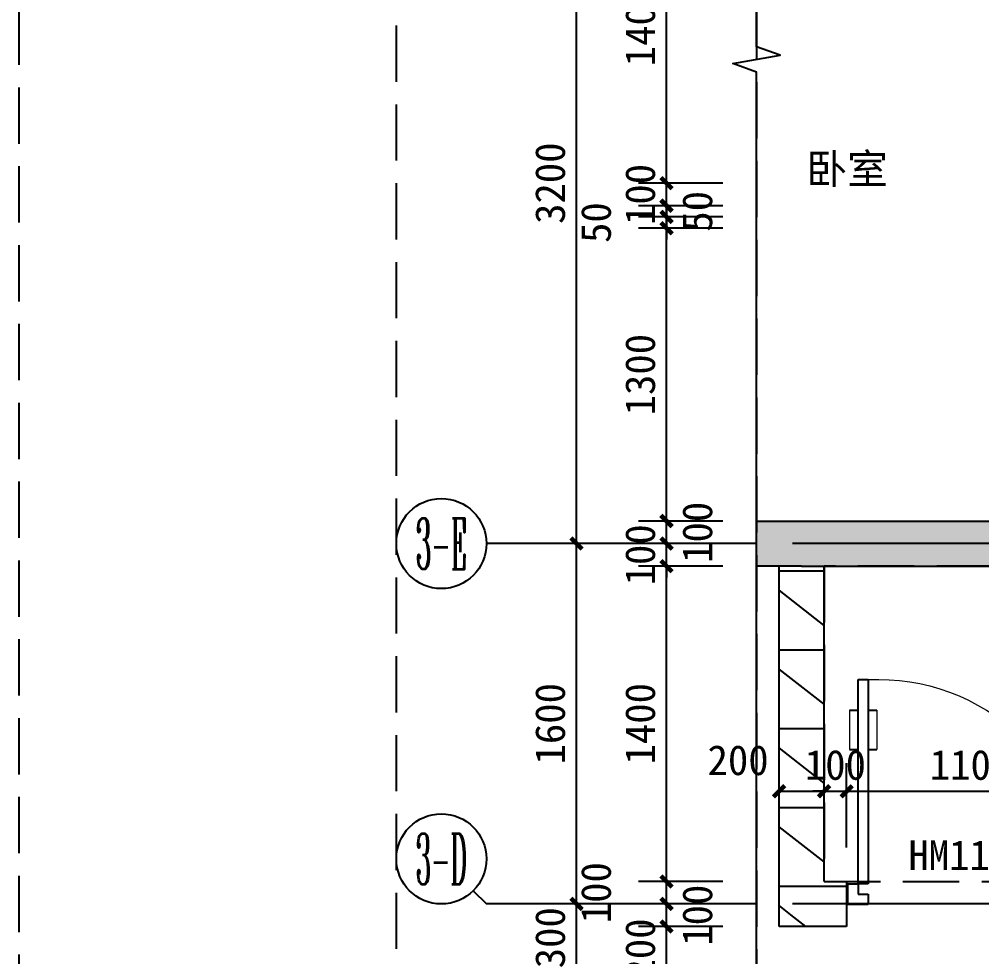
# Model space of a CAD drawing. Extents: x -10817 to 167545, y 26551 to 157048.
# Drawn here: x 62483 to 66758, y 118339 to 122501 of the extents above; entities that cross this region are included whole.
import ezdxf
from ezdxf.enums import TextEntityAlignment as Align
from ezdxf.xclip import XClip

# ---------------------------------------------------------------- set-up
doc = ezdxf.new("R2010")
doc.units = 0
doc.header["$LTSCALE"] = 1000
doc.header["$MEASUREMENT"] = 0
doc.header["$XCLIPFRAME"] = 0
doc.linetypes.add('DASH', pattern=[0.35, 0.25, -0.1])
doc.linetypes.add('DOTE', pattern=[2.42, 2, -0.2, 0.02, -0.2])
doc.layers.get('Defpoints').update_dxf_attribs({"color": 30, "linetype": 'DASH'})
for name, color, linetype in [('120-墙体$0$120-墙体$0$A-COLU-CONC-HATC', 204, 'Continuous'), ('120-墙体$0$120-墙体$0$A-DOOR', 51, 'Continuous'), ('120-墙体$0$120-墙体$0$A-WALL-CONC', 9, 'Continuous'), ('120-墙体$0$A-WALL-BLOK', 131, 'Continuous'), ('3#-夹层$0$A-ANNO-TEXT', 7, 'Continuous'), ('A-ANNO-AXIS-CIRC', 3, 'Continuous'), ('A-ANNO-AXIS-TEXT', 7, 'Continuous'), ('A-ANNO-DIMS', 3, 'Continuous'), ('A-ANNO-DOTE', 10, 'DOTE'), ('A-ANNO-SYMB', 3, 'Continuous'), ('A-ANNO-TEXT', 7, 'Continuous'), ('AXIS_TEXT', 7, 'Continuous')]:
    doc.layers.add(name, color=color, linetype=linetype)
doc.styles.add('3#-夹层$0$Standard', font='')
doc.styles.add('_TCH_AXIS', font='COMPLEX', dxfattribs={"bigfont": 'GBCBIG'})
doc.styles.add('_TCH_DIM_T3', font='')
doc.styles.add('COMPLEX', font='COMPLEX')
doc.styles.get("Standard").update_dxf_attribs({"font": ''})
doc.styles.get('3#-夹层$0$Standard').set_extended_font_data('SimSun')
doc.styles.get('_TCH_DIM_T3').set_extended_font_data('SimSun')
doc.styles.get('Standard').set_extended_font_data('SimSun')
doc.dimstyles.new('_TCH_ARCH&&50', dxfattribs={"dimtxt": 132.911392, "dimasz": 50, "dimexe": 125, "dimexo": 150, "dimgap": 50, "dimtad": 1, "dimdec": 0, "dimzin": 0, "dimdsep": 46, "dimtxsty": '_TCH_DIM_T3', "dimblk": 'ARCHTICK', "dimcen": 0.09, "dimclrt": 7, "dimazin": 2, "dimtfac": 1, "dimtdec": 0, "dimtix": 1, "dimtmove": 2, "dimatfit": 3, "dimfxl": 50, "dimtolj": 1, "dimtzin": 0, "dimarcsym": 0})
pattern_1 = [(0, (0, 0), (0, 350), []), (37.875, (400, 0), (-169.615, 218.077), []), (90, (400, 0), (-450, 3e-14), [])]

# ---------------------------------------------------------------- blocks, each defined once
blk = doc.blocks.new('120-墙体$0$120-墙体$0$$DorLib2D$00000009')
for p, q in [((0.4129, 0.9053), (0.4129, 0.0807)), ((0.4541, 0.9053), (0.4129, 0.9053)), ((0.4541, 0.0807), (0.4541, 0.9053)), ((0.4129, 0.7822), (0.378, 0.7822)), ((0.489, 0.7822), (0.4541, 0.7822)), ((0.4129, 0.6235), (0.378, 0.6235)), ((0.489, 0.6235), (0.4541, 0.6235)), ((-0.4941, 0.0807), (-0.4529, 0.0807)), ((-0.4941, -0.0018), (-0.4941, 0.0807)), ((-0.4529, 0.0807), (-0.4529, 0.0395)), ((0.4129, 0.0807), (0.4541, 0.0807)), ((0.4953, 0.0807), (0.4541, 0.0807)), ((0.4541, 0.0807), (0.4541, 0.0395)), ((0.4953, -0.0018), (0.4953, 0.0807)), ((-0.4529, 0.0395), (-0.4117, 0.0395)), ((-0.4117, 0.0395), (-0.4117, -0.0018)), ((0.4541, 0.0395), (0.4129, 0.0395)), ((0.4129, 0.0395), (0.4129, -0.0018)), ((-0.4941, -0.0018), (-0.4941, -0.0018)), ((-0.4117, -0.0018), (-0.4941, -0.0018)), ((0.4129, -0.0018), (0.4953, -0.0018)), ((0.4953, -0.0018), (0.4953, -0.0018))]:
    blk.add_line(p, q)
at = {"lineweight": 13}
for p, q in [((0.378, 0.7822), (0.378, 0.6235)), ((0.489, 0.7822), (0.489, 0.6235))]:
    blk.add_line(p, q, dxfattribs=at)
blk.add_arc((0.3716, 0.0817), 0.8246, 87.134, 180.0717, dxfattribs=at)
blk = doc.blocks.new('120-墙体')
at = {"layer": '120-墙体$0$120-墙体$0$A-COLU-CONC-HATC'}
for points in [[(-6950, -3300), (-6950, -3100), (-7800, -3100), (-7800, -3300)], [(-6950, -3300), (-6350, -3300), (-6350, -3100), (-6950, -3100)]]:
    blk.add_hatch(color=256, dxfattribs=at).paths.add_polyline_path(points)
h = blk.add_hatch(dxfattribs=at)
h.set_pattern_fill('空心砖', color=256, scale=100, style=0)
h.set_pattern_definition(pattern_1)
h.paths.add_polyline_path([(-7050, -4700), (-6850, -4900), (-6850, -3300), (-7050, -3300)])
h = blk.add_hatch(dxfattribs=at)
h.set_pattern_fill('空心砖', color=256, scale=100, style=0)
h.set_pattern_definition(pattern_1)
h.paths.add_polyline_path([(-7050, -4700), (-7150, -4700), (-7150, -4900), (-6850, -4900)])
at = {"layer": '120-墙体$0$120-墙体$0$A-WALL-CONC'}
for p, q in [((-6950, -3100), (-7800, -3100)), ((-6350, -3100), (-6950, -3100)), ((-6950, -3300), (-7800, -3300)), ((-6950, -3300), (-6350, -3300))]:
    blk.add_line(p, q, dxfattribs=at)
at = {"layer": '120-墙体$0$A-WALL-BLOK'}
for p, q in [((-7050, -4700), (-7050, -3300)), ((-6850, -4900), (-6850, -3300)), ((-7050, -4700), (-7150, -4700)), ((-7150, -4700), (-7150, -4900)), ((-7150, -4900), (-6850, -4900))]:
    blk.add_line(p, q, dxfattribs=at)
at = {"layer": 'Defpoints'}
blk.add_lwpolyline([(-7800, 100), (-7800, -3300), (-7050, -3300), (-7050, -4700), (-8350, -4700), (-8350, -7200), (-9550, -7200), (-9550, -11200)], dxfattribs=at)
at = {"layer": '120-墙体$0$120-墙体$0$A-DOOR', "xscale": 1100, "yscale": 1100, "zscale": 200}
blk.add_blockref('120-墙体$0$120-墙体$0$$DorLib2D$00000009', (-7700, -4800), dxfattribs=at)
blk = doc.blocks.new('_ArchTick')
at = {"color": 0, "linetype": 'ByBlock', "const_width": 0.4}
blk.add_lwpolyline([(-0.5, -0.5), (0.5, 0.5)], dxfattribs=at)
blk = doc.blocks.new('*D3126')
at = {"layer": 'A-ANNO-DIMS', "color": 0, "lineweight": -2, "transparency": 16777216}
for p, q in [((65358.1, 118473.5), (65358.1, 118523.5)), ((65608.1, 118473.5), (65233.1, 118473.5)), ((65358.1, 118273.5), (65358.1, 118473.5)), ((65608.1, 118273.5), (65233.1, 118273.5)), ((65358.1, 118273.5), (65358.1, 118223.5))]:
    blk.add_line(p, q, dxfattribs=at)
at = {"layer": 'Defpoints', "color": 0, "transparency": 16777216}
for p in [(65358.1, 118473.5), (65758.1, 118473.5), (65758.1, 118273.5)]:
    blk.add_point(p, dxfattribs=at)
at = {"layer": 'A-ANNO-DIMS', "color": 0, "lineweight": -2, "transparency": 16777216, "xscale": 50, "yscale": 50, "zscale": 50}
for p, rotation in [((65358.1, 118473.5), 270), ((65358.1, 118273.5), 90)]:
    blk.add_blockref('_ArchTick', p, dxfattribs=dict(at, rotation=rotation))
at = {"layer": 'A-ANNO-DIMS', "color": 7, "transparency": 16777216, "insert": (65241.7, 118373.5), "char_height": 132.91, "attachment_point": 5, "rotation": 90, "style": '_TCH_DIM_T3'}
blk.add_mtext('\\A1;200', dxfattribs=at)
blk = doc.blocks.new('*D3127')
at = {"layer": 'A-ANNO-DIMS', "color": 0, "lineweight": -2, "transparency": 16777216}
for p, q in [((65608.1, 118573.5), (65233.1, 118573.5)), ((65358.1, 118473.5), (65358.1, 118573.5)), ((65608.1, 118473.5), (65233.1, 118473.5))]:
    blk.add_line(p, q, dxfattribs=at)
at = {"layer": 'Defpoints', "color": 0, "transparency": 16777216}
for p in [(65358.1, 118573.5), (65758.1, 118573.5), (65758.1, 118473.5)]:
    blk.add_point(p, dxfattribs=at)
at = {"layer": 'A-ANNO-DIMS', "color": 0, "lineweight": -2, "transparency": 16777216, "xscale": 50, "yscale": 50, "zscale": 50}
for p, rotation in [((65358.1, 118573.5), 90), ((65358.1, 118473.5), 270)]:
    blk.add_blockref('_ArchTick', p, dxfattribs=dict(at, rotation=rotation))
at = {"layer": 'A-ANNO-DIMS', "color": 7, "transparency": 16777216, "insert": (65495.6, 118523.5), "char_height": 132.91, "attachment_point": 5, "rotation": 90, "style": '_TCH_DIM_T3'}
blk.add_mtext('\\A1;100', dxfattribs=at)
blk = doc.blocks.new('*D3128')
at = {"layer": 'A-ANNO-DIMS', "color": 0, "lineweight": -2, "transparency": 16777216}
for p, q in [((65608.1, 118673.5), (65233.1, 118673.5)), ((65358.1, 118573.5), (65358.1, 118673.5)), ((65608.1, 118573.5), (65233.1, 118573.5))]:
    blk.add_line(p, q, dxfattribs=at)
at = {"layer": 'Defpoints', "color": 0, "transparency": 16777216}
for p in [(65358.1, 118673.5), (65758.1, 118673.5), (65758.1, 118573.5)]:
    blk.add_point(p, dxfattribs=at)
at = {"layer": 'A-ANNO-DIMS', "color": 0, "lineweight": -2, "transparency": 16777216, "xscale": 50, "yscale": 50, "zscale": 50}
for p, rotation in [((65358.1, 118673.5), 90), ((65358.1, 118573.5), 270)]:
    blk.add_blockref('_ArchTick', p, dxfattribs=dict(at, rotation=rotation))
at = {"layer": 'A-ANNO-DIMS', "color": 7, "transparency": 16777216, "insert": (65045.6, 118623.5), "char_height": 132.91, "attachment_point": 5, "rotation": 90, "style": '_TCH_DIM_T3'}
blk.add_mtext('\\A1;100', dxfattribs=at)
blk = doc.blocks.new('*D3129')
at = {"layer": 'A-ANNO-DIMS', "color": 0, "lineweight": -2, "transparency": 16777216}
for p, q in [((65608.1, 120073.5), (65233.1, 120073.5)), ((65358.1, 118673.5), (65358.1, 120073.5)), ((65608.1, 118673.5), (65233.1, 118673.5))]:
    blk.add_line(p, q, dxfattribs=at)
at = {"layer": 'Defpoints', "color": 0, "transparency": 16777216}
for p in [(65358.1, 120073.5), (65758.1, 120073.5), (65758.1, 118673.5)]:
    blk.add_point(p, dxfattribs=at)
at = {"layer": 'A-ANNO-DIMS', "color": 0, "lineweight": -2, "transparency": 16777216, "xscale": 50, "yscale": 50, "zscale": 50}
for p, rotation in [((65358.1, 120073.5), 90), ((65358.1, 118673.5), 270)]:
    blk.add_blockref('_ArchTick', p, dxfattribs=dict(at, rotation=rotation))
at = {"layer": 'A-ANNO-DIMS', "color": 7, "transparency": 16777216, "insert": (65241.7, 119373.5), "char_height": 132.91, "attachment_point": 5, "rotation": 90, "style": '_TCH_DIM_T3'}
blk.add_mtext('\\A1;1400', dxfattribs=at)
blk = doc.blocks.new('*D3130')
at = {"layer": 'A-ANNO-DIMS', "color": 0, "lineweight": -2, "transparency": 16777216}
for p, q in [((65358.1, 120173.5), (65358.1, 120223.5)), ((65608.1, 120173.5), (65233.1, 120173.5)), ((65358.1, 120073.5), (65358.1, 120173.5)), ((65608.1, 120073.5), (65233.1, 120073.5)), ((65358.1, 120073.5), (65358.1, 120023.5))]:
    blk.add_line(p, q, dxfattribs=at)
at = {"layer": 'Defpoints', "color": 0, "transparency": 16777216}
for p in [(65358.1, 120173.5), (65758.1, 120173.5), (65758.1, 120073.5)]:
    blk.add_point(p, dxfattribs=at)
at = {"layer": 'A-ANNO-DIMS', "color": 0, "lineweight": -2, "transparency": 16777216, "xscale": 50, "yscale": 50, "zscale": 50}
for p, rotation in [((65358.1, 120173.5), 270), ((65358.1, 120073.5), 90)]:
    blk.add_blockref('_ArchTick', p, dxfattribs=dict(at, rotation=rotation))
at = {"layer": 'A-ANNO-DIMS', "color": 7, "transparency": 16777216, "insert": (65241.7, 120123.5), "char_height": 132.91, "attachment_point": 5, "rotation": 90, "style": '_TCH_DIM_T3'}
blk.add_mtext('\\A1;100', dxfattribs=at)
blk = doc.blocks.new('*D3131')
at = {"layer": 'A-ANNO-DIMS', "color": 0, "lineweight": -2, "transparency": 16777216}
for p, q in [((65608.1, 120273.5), (65233.1, 120273.5)), ((65358.1, 120173.5), (65358.1, 120273.5)), ((65608.1, 120173.5), (65233.1, 120173.5))]:
    blk.add_line(p, q, dxfattribs=at)
at = {"layer": 'Defpoints', "color": 0, "transparency": 16777216}
for p in [(65358.1, 120273.5), (65758.1, 120273.5), (65758.1, 120173.5)]:
    blk.add_point(p, dxfattribs=at)
at = {"layer": 'A-ANNO-DIMS', "color": 0, "lineweight": -2, "transparency": 16777216, "xscale": 50, "yscale": 50, "zscale": 50}
for p, rotation in [((65358.1, 120273.5), 90), ((65358.1, 120173.5), 270)]:
    blk.add_blockref('_ArchTick', p, dxfattribs=dict(at, rotation=rotation))
at = {"layer": 'A-ANNO-DIMS', "color": 7, "transparency": 16777216, "insert": (65495.6, 120223.5), "char_height": 132.91, "attachment_point": 5, "rotation": 90, "style": '_TCH_DIM_T3'}
blk.add_mtext('\\A1;100', dxfattribs=at)
blk = doc.blocks.new('*D3132')
at = {"layer": 'A-ANNO-DIMS', "color": 0, "lineweight": -2, "transparency": 16777216}
for p, q in [((65608.1, 121573.5), (65233.1, 121573.5)), ((65358.1, 120273.5), (65358.1, 121573.5)), ((65608.1, 120273.5), (65233.1, 120273.5))]:
    blk.add_line(p, q, dxfattribs=at)
at = {"layer": 'Defpoints', "color": 0, "transparency": 16777216}
for p in [(65358.1, 121573.5), (65758.1, 121573.5), (65758.1, 120273.5)]:
    blk.add_point(p, dxfattribs=at)
at = {"layer": 'A-ANNO-DIMS', "color": 0, "lineweight": -2, "transparency": 16777216, "xscale": 50, "yscale": 50, "zscale": 50}
for p, rotation in [((65358.1, 121573.5), 90), ((65358.1, 120273.5), 270)]:
    blk.add_blockref('_ArchTick', p, dxfattribs=dict(at, rotation=rotation))
at = {"layer": 'A-ANNO-DIMS', "color": 7, "transparency": 16777216, "insert": (65241.7, 120923.5), "char_height": 132.91, "attachment_point": 5, "rotation": 90, "style": '_TCH_DIM_T3'}
blk.add_mtext('\\A1;1300', dxfattribs=at)
blk = doc.blocks.new('*D3133')
at = {"layer": 'A-ANNO-DIMS', "color": 0, "lineweight": -2, "transparency": 16777216}
for p, q in [((65358.1, 121623.5), (65358.1, 121673.5)), ((65608.1, 121623.5), (65233.1, 121623.5)), ((65358.1, 121573.5), (65358.1, 121623.5)), ((65608.1, 121573.5), (65233.1, 121573.5)), ((65358.1, 121573.5), (65358.1, 121523.5))]:
    blk.add_line(p, q, dxfattribs=at)
at = {"layer": 'Defpoints', "color": 0, "transparency": 16777216}
for p in [(65358.1, 121623.5), (65758.1, 121623.5), (65758.1, 121573.5)]:
    blk.add_point(p, dxfattribs=at)
at = {"layer": 'A-ANNO-DIMS', "color": 0, "lineweight": -2, "transparency": 16777216, "xscale": 50, "yscale": 50, "zscale": 50}
for p, rotation in [((65358.1, 121623.5), 270), ((65358.1, 121573.5), 90)]:
    blk.add_blockref('_ArchTick', p, dxfattribs=dict(at, rotation=rotation))
at = {"layer": 'A-ANNO-DIMS', "color": 7, "transparency": 16777216, "insert": (65045.6, 121598.5), "char_height": 132.91, "attachment_point": 5, "rotation": 90, "style": '_TCH_DIM_T3'}
blk.add_mtext('\\A1;50', dxfattribs=at)
blk = doc.blocks.new('*D3134')
at = {"layer": 'A-ANNO-DIMS', "color": 0, "lineweight": -2, "transparency": 16777216}
for p, q in [((65358.1, 121673.5), (65358.1, 121723.5)), ((65608.1, 121673.5), (65233.1, 121673.5)), ((65358.1, 121623.5), (65358.1, 121673.5)), ((65608.1, 121623.5), (65233.1, 121623.5)), ((65358.1, 121623.5), (65358.1, 121573.5))]:
    blk.add_line(p, q, dxfattribs=at)
at = {"layer": 'Defpoints', "color": 0, "transparency": 16777216}
for p in [(65358.1, 121673.5), (65758.1, 121673.5), (65758.1, 121623.5)]:
    blk.add_point(p, dxfattribs=at)
at = {"layer": 'A-ANNO-DIMS', "color": 0, "lineweight": -2, "transparency": 16777216, "xscale": 50, "yscale": 50, "zscale": 50}
for p, rotation in [((65358.1, 121673.5), 270), ((65358.1, 121623.5), 90)]:
    blk.add_blockref('_ArchTick', p, dxfattribs=dict(at, rotation=rotation))
at = {"layer": 'A-ANNO-DIMS', "color": 7, "transparency": 16777216, "insert": (65495.6, 121648.5), "char_height": 132.91, "attachment_point": 5, "rotation": 90, "style": '_TCH_DIM_T3'}
blk.add_mtext('\\A1;50', dxfattribs=at)
blk = doc.blocks.new('*D3135')
at = {"layer": 'A-ANNO-DIMS', "color": 0, "lineweight": -2, "transparency": 16777216}
for p, q in [((65358.1, 121773.5), (65358.1, 121823.5)), ((65608.1, 121773.5), (65233.1, 121773.5)), ((65358.1, 121673.5), (65358.1, 121773.5)), ((65608.1, 121673.5), (65233.1, 121673.5)), ((65358.1, 121673.5), (65358.1, 121623.5))]:
    blk.add_line(p, q, dxfattribs=at)
at = {"layer": 'Defpoints', "color": 0, "transparency": 16777216}
for p in [(65358.1, 121773.5), (65758.1, 121773.5), (65758.1, 121673.5)]:
    blk.add_point(p, dxfattribs=at)
at = {"layer": 'A-ANNO-DIMS', "color": 0, "lineweight": -2, "transparency": 16777216, "xscale": 50, "yscale": 50, "zscale": 50}
for p, rotation in [((65358.1, 121773.5), 270), ((65358.1, 121673.5), 90)]:
    blk.add_blockref('_ArchTick', p, dxfattribs=dict(at, rotation=rotation))
at = {"layer": 'A-ANNO-DIMS', "color": 7, "transparency": 16777216, "insert": (65241.7, 121723.5), "char_height": 132.91, "attachment_point": 5, "rotation": 90, "style": '_TCH_DIM_T3'}
blk.add_mtext('\\A1;100', dxfattribs=at)
blk = doc.blocks.new('*D3136')
at = {"layer": 'A-ANNO-DIMS', "color": 0, "lineweight": -2, "transparency": 16777216}
for p, q in [((65608.1, 123173.5), (65233.1, 123173.5)), ((65358.1, 121773.5), (65358.1, 123173.5)), ((65608.1, 121773.5), (65233.1, 121773.5))]:
    blk.add_line(p, q, dxfattribs=at)
at = {"layer": 'Defpoints', "color": 0, "transparency": 16777216}
for p in [(65358.1, 123173.5), (65758.1, 123173.5), (65758.1, 121773.5)]:
    blk.add_point(p, dxfattribs=at)
at = {"layer": 'A-ANNO-DIMS', "color": 0, "lineweight": -2, "transparency": 16777216, "xscale": 50, "yscale": 50, "zscale": 50}
for p, rotation in [((65358.1, 123173.5), 90), ((65358.1, 121773.5), 270)]:
    blk.add_blockref('_ArchTick', p, dxfattribs=dict(at, rotation=rotation))
at = {"layer": 'A-ANNO-DIMS', "color": 7, "transparency": 16777216, "insert": (65241.7, 122473.5), "char_height": 132.91, "attachment_point": 5, "rotation": 90, "style": '_TCH_DIM_T3'}
blk.add_mtext('\\A1;1400', dxfattribs=at)
blk = doc.blocks.new('*D3145')
at = {"layer": 'A-ANNO-DIMS', "color": 0, "lineweight": -2, "transparency": 16777216}
for p, q in [((64958.1, 118573.5), (64958.1, 118623.5)), ((65208.1, 118573.5), (64833.1, 118573.5)), ((64958.1, 118273.5), (64958.1, 118573.5)), ((65208.1, 118273.5), (64833.1, 118273.5)), ((64958.1, 118273.5), (64958.1, 118223.5))]:
    blk.add_line(p, q, dxfattribs=at)
at = {"layer": 'Defpoints', "color": 0, "transparency": 16777216}
for p in [(64958.1, 118573.5), (65358.1, 118573.5), (65358.1, 118273.5)]:
    blk.add_point(p, dxfattribs=at)
at = {"layer": 'A-ANNO-DIMS', "color": 0, "lineweight": -2, "transparency": 16777216, "xscale": 50, "yscale": 50, "zscale": 50}
for p, rotation in [((64958.1, 118573.5), 270), ((64958.1, 118273.5), 90)]:
    blk.add_blockref('_ArchTick', p, dxfattribs=dict(at, rotation=rotation))
at = {"layer": 'A-ANNO-DIMS', "color": 7, "transparency": 16777216, "insert": (64841.7, 118423.5), "char_height": 132.91, "attachment_point": 5, "rotation": 90, "style": '_TCH_DIM_T3'}
blk.add_mtext('\\A1;300', dxfattribs=at)
blk = doc.blocks.new('*D3146')
at = {"layer": 'A-ANNO-DIMS', "color": 0, "lineweight": -2, "transparency": 16777216}
for p, q in [((65208.1, 120173.5), (64833.1, 120173.5)), ((64958.1, 118573.5), (64958.1, 120173.5)), ((65208.1, 118573.5), (64833.1, 118573.5))]:
    blk.add_line(p, q, dxfattribs=at)
at = {"layer": 'Defpoints', "color": 0, "transparency": 16777216}
for p in [(64958.1, 120173.5), (65358.1, 120173.5), (65358.1, 118573.5)]:
    blk.add_point(p, dxfattribs=at)
at = {"layer": 'A-ANNO-DIMS', "color": 0, "lineweight": -2, "transparency": 16777216, "xscale": 50, "yscale": 50, "zscale": 50}
for p, rotation in [((64958.1, 120173.5), 90), ((64958.1, 118573.5), 270)]:
    blk.add_blockref('_ArchTick', p, dxfattribs=dict(at, rotation=rotation))
at = {"layer": 'A-ANNO-DIMS', "color": 7, "transparency": 16777216, "insert": (64841.7, 119373.5), "char_height": 132.91, "attachment_point": 5, "rotation": 90, "style": '_TCH_DIM_T3'}
blk.add_mtext('\\A1;1600', dxfattribs=at)
blk = doc.blocks.new('*D3147')
at = {"layer": 'A-ANNO-DIMS', "color": 0, "lineweight": -2, "transparency": 16777216}
for p, q in [((65208.1, 123373.5), (64833.1, 123373.5)), ((64958.1, 120173.5), (64958.1, 123373.5)), ((65208.1, 120173.5), (64833.1, 120173.5))]:
    blk.add_line(p, q, dxfattribs=at)
at = {"layer": 'Defpoints', "color": 0, "transparency": 16777216}
for p in [(64958.1, 123373.5), (65358.1, 123373.5), (65358.1, 120173.5)]:
    blk.add_point(p, dxfattribs=at)
at = {"layer": 'A-ANNO-DIMS', "color": 0, "lineweight": -2, "transparency": 16777216, "xscale": 50, "yscale": 50, "zscale": 50}
for p, rotation in [((64958.1, 123373.5), 90), ((64958.1, 120173.5), 270)]:
    blk.add_blockref('_ArchTick', p, dxfattribs=dict(at, rotation=rotation))
at = {"layer": 'A-ANNO-DIMS', "color": 7, "transparency": 16777216, "insert": (64841.7, 121773.5), "char_height": 132.91, "attachment_point": 5, "rotation": 90, "style": '_TCH_DIM_T3'}
blk.add_mtext('\\A1;3200', dxfattribs=at)
blk = doc.blocks.new('*D3192')
at = {"layer": 'A-ANNO-DIMS', "color": 0, "lineweight": -2, "transparency": 16777216}
for p, q in [((66158.2, 118823.5), (66158.2, 119198.5)), ((67258.2, 118823.5), (67258.2, 119198.5)), ((66158.2, 119073.5), (67258.2, 119073.5))]:
    blk.add_line(p, q, dxfattribs=at)
at = {"layer": 'Defpoints', "color": 0, "transparency": 16777216}
for p in [(67258.2, 119073.5), (66158.2, 118673.5), (67258.2, 118673.5)]:
    blk.add_point(p, dxfattribs=at)
at = {"layer": 'A-ANNO-DIMS', "color": 0, "lineweight": -2, "transparency": 16777216, "xscale": 50, "yscale": 50, "zscale": 50, "rotation": 180}
blk.add_blockref('_ArchTick', (66158.2, 119073.5), dxfattribs=at)
at = {"layer": 'A-ANNO-DIMS', "color": 0, "lineweight": -2, "transparency": 16777216, "xscale": 50, "yscale": 50, "zscale": 50}
blk.add_blockref('_ArchTick', (67258.2, 119073.5), dxfattribs=at)
at = {"layer": 'A-ANNO-DIMS', "color": 7, "transparency": 16777216, "insert": (66708.2, 119190), "char_height": 132.91, "attachment_point": 5, "style": '_TCH_DIM_T3'}
blk.add_mtext('\\A1;1100', dxfattribs=at)
blk = doc.blocks.new('*D3193')
at = {"layer": 'A-ANNO-DIMS', "color": 0, "lineweight": -2, "transparency": 16777216}
for p, q in [((66058.2, 118823.5), (66058.2, 119198.5)), ((66158.2, 118823.5), (66158.2, 119198.5)), ((66058.2, 119073.5), (66008.2, 119073.5)), ((66058.2, 119073.5), (66158.2, 119073.5)), ((66158.2, 119073.5), (66208.2, 119073.5))]:
    blk.add_line(p, q, dxfattribs=at)
at = {"layer": 'Defpoints', "color": 0, "transparency": 16777216}
for p in [(66158.2, 119073.5), (66058.2, 118673.5), (66158.2, 118673.5)]:
    blk.add_point(p, dxfattribs=at)
at = {"layer": 'A-ANNO-DIMS', "color": 0, "lineweight": -2, "transparency": 16777216, "xscale": 50, "yscale": 50, "zscale": 50}
blk.add_blockref('_ArchTick', (66058.2, 119073.5), dxfattribs=at)
at = {"layer": 'A-ANNO-DIMS', "color": 0, "lineweight": -2, "transparency": 16777216, "xscale": 50, "yscale": 50, "zscale": 50, "rotation": 180}
blk.add_blockref('_ArchTick', (66158.2, 119073.5), dxfattribs=at)
at = {"layer": 'A-ANNO-DIMS', "color": 7, "transparency": 16777216, "insert": (66108.2, 119190), "char_height": 132.91, "attachment_point": 5, "style": '_TCH_DIM_T3'}
blk.add_mtext('\\A1;100', dxfattribs=at)
blk = doc.blocks.new('*D3194')
at = {"layer": 'A-ANNO-DIMS', "color": 0, "lineweight": -2, "transparency": 16777216}
for p, q in [((65858.2, 118823.5), (65858.2, 119198.5)), ((66058.2, 118823.5), (66058.2, 119198.5)), ((65858.2, 119073.5), (66058.2, 119073.5))]:
    blk.add_line(p, q, dxfattribs=at)
at = {"layer": 'Defpoints', "color": 0, "transparency": 16777216}
for p in [(66058.2, 119073.5), (65858.2, 118673.5), (66058.2, 118673.5)]:
    blk.add_point(p, dxfattribs=at)
at = {"layer": 'A-ANNO-DIMS', "color": 0, "lineweight": -2, "transparency": 16777216, "xscale": 50, "yscale": 50, "zscale": 50, "rotation": 180}
blk.add_blockref('_ArchTick', (65858.2, 119073.5), dxfattribs=at)
at = {"layer": 'A-ANNO-DIMS', "color": 0, "lineweight": -2, "transparency": 16777216, "xscale": 50, "yscale": 50, "zscale": 50}
blk.add_blockref('_ArchTick', (66058.2, 119073.5), dxfattribs=at)
at = {"layer": 'A-ANNO-DIMS', "color": 7, "transparency": 16777216, "insert": (65676, 119211), "char_height": 132.91, "attachment_point": 5, "style": '_TCH_DIM_T3'}
blk.add_mtext('\\A1;200', dxfattribs=at)
blk = doc.blocks.new('_AXISO')
blk.add_circle((0, 0), 0.5)
at = {"layer": 'AXIS_TEXT', "style": 'COMPLEX', "width": 1.041667}
blk.add_attdef('A', text='', height=0.56, dxfattribs=at).set_placement((-0.25, -0.28), (0.25, -0.28), align=Align.FIT)

msp = doc.modelspace()

# ---------------------------------------------------------------- linework, layer by layer
at = {"layer": 'A-ANNO-AXIS-CIRC'}
for p, q in [((65758.1, 120173.5), (64558.1, 120173.5)), ((64499.6, 118632.1), (64558.1, 118573.5)), ((65758.1, 118573.5), (64558.1, 118573.5))]:
    msp.add_line(p, q, dxfattribs=at)
at = {"layer": 'A-ANNO-DOTE', "elevation": 0}
for points in [[(72758.2, 120173.5), (64558.1, 120173.5)], [(72758.2, 118573.5), (64558.1, 118573.5)]]:
    msp.add_lwpolyline(points, dxfattribs=at)
at = {"layer": 'A-ANNO-SYMB'}
msp.add_lwpolyline([(65758.1, 115773.5), (65758.1, 122266.8), (65653.1, 122305), (65863.1, 122342), (65758.1, 122379.3), (65758.1, 128872.6)], dxfattribs=at)
at = {"layer": 'Defpoints'}
for points in [[(62483.1, 134198.4), (99533.1, 134198.4), (99533.1, 105498.4), (62483.1, 105498.4)], [(64158.1, 130472.6), (73158.1, 130472.6), (73158.1, 114173.5), (64158.1, 114173.5)]]:
    msp.add_lwpolyline(points, close=True, dxfattribs=at)
at = {"layer": 'Defpoints', "elevation": 0}
msp.add_lwpolyline([(65758.1, 115773.5), (71558.1, 115773.5), (71558.1, 128872.6), (65758.1, 128872.6)], close=True, dxfattribs=at)

# ---------------------------------------------------------------- block references
ref = msp.add_blockref('120-墙体', (59008.1, 123373.5, 0), dxfattribs=dict(xscale=-1))
XClip(ref).set_block_clipping_path([(-12550, -7600), (-6750, 5499.0639831296)])
at = {"layer": 'A-ANNO-AXIS-CIRC'}
ref = msp.add_blockref('_AXISO', (64358.1, 120173.5), dxfattribs=dict(at, xscale=400, yscale=400, zscale=400))
ref.add_attrib('A', '3-E', dxfattribs={"layer": 'A-ANNO-AXIS-TEXT', "height": 226.27, "style": '_TCH_AXIS', "width": 0.344262}).set_placement((64245, 120060.4), (64471.3, 120060.4), align=Align.FIT)
ref = msp.add_blockref('_AXISO', (64358.1, 118773.5), dxfattribs=dict(at, xscale=400, yscale=400, zscale=400))
ref.add_attrib('A', '3-D', dxfattribs={"layer": 'A-ANNO-AXIS-TEXT', "height": 226.27, "style": '_TCH_AXIS', "width": 0.33871}).set_placement((64245, 118660.4), (64471.3, 118660.4), align=Align.FIT)

# ---------------------------------------------------------------- texts
at = {"layer": '3#-夹层$0$A-ANNO-TEXT', "style": '3#-夹层$0$Standard'}
msp.add_text('卧室', height=132.91, dxfattribs=at).set_placement((65979.1, 121770.7, 0))
at = {"layer": 'A-ANNO-TEXT', "color": 2}
msp.add_text('HM1123', height=132.91, dxfattribs=at).set_placement((66432.4, 118723.5, 0))

# ---------------------------------------------------------------- dimensions: what is measured, and where the dimension line sits
at = {"layer": 'A-ANNO-DIMS'}
for p1, p2, picture, middle in [((65358.1, 120173.5), (65358.1, 123373.5), '*D3147', (64841.7, 121773.5)), ((65758.1, 121773.5), (65758.1, 123173.5), '*D3136', (65241.7, 122473.5)), ((65758.1, 121673.5), (65758.1, 121773.5), '*D3135', (65241.7, 121723.5)), ((65758.1, 120273.5), (65758.1, 121573.5), '*D3132', (65241.7, 120923.5)), ((65758.1, 120073.5), (65758.1, 120173.5), '*D3130', (65241.7, 120123.5)), ((65358.1, 118573.5), (65358.1, 120173.5), '*D3146', (64841.7, 119373.5)), ((65758.1, 118673.5), (65758.1, 120073.5), '*D3129', (65241.7, 119373.5)), ((66058.2, 118673.5), (66158.2, 118673.5), '*D3193', (66108.2, 119190)), ((66158.2, 118673.5), (67258.2, 118673.5), '*D3192', (66708.2, 119190)), ((65358.1, 118273.5), (65358.1, 118573.5), '*D3145', (64841.7, 118423.5)), ((65758.1, 118273.5), (65758.1, 118473.5), '*D3126', (65241.7, 118373.5))]:
    dim = msp.add_aligned_dim(p1=p1, p2=p2, distance=400, dimstyle='_TCH_ARCH&&50', dxfattribs=at)
    dim.commit()
    dim.dimension.update_dxf_attribs({"geometry": picture, "text_midpoint": middle})
for base, p1, p2, angle, picture, middle in [((65358.1, 121673.5), (65758.1, 121623.5), (65758.1, 121673.5), 90, '*D3134', (65495.6, 121648.5)), ((65358.1, 121623.5), (65758.1, 121573.5), (65758.1, 121623.5), 90, '*D3133', (65045.6, 121598.5)), ((65358.1, 120273.5), (65758.1, 120173.5), (65758.1, 120273.5), 90, '*D3131', (65495.6, 120223.5)), ((66058.2, 119073.5), (65858.2, 118673.5), (66058.2, 118673.5), 0, '*D3194', (65676, 119211)), ((65358.1, 118673.5), (65758.1, 118573.5), (65758.1, 118673.5), 90, '*D3128', (65045.6, 118623.5)), ((65358.1, 118573.5), (65758.1, 118473.5), (65758.1, 118573.5), 90, '*D3127', (65495.6, 118523.5))]:
    dim = msp.add_linear_dim(base=base, p1=p1, p2=p2, angle=angle, dimstyle='_TCH_ARCH&&50', dxfattribs=at)
    dim.commit()
    dim.dimension.update_dxf_attribs({"geometry": picture, "text_midpoint": middle, "dimtype": 161})

doc.saveas('drawing.dxf')
